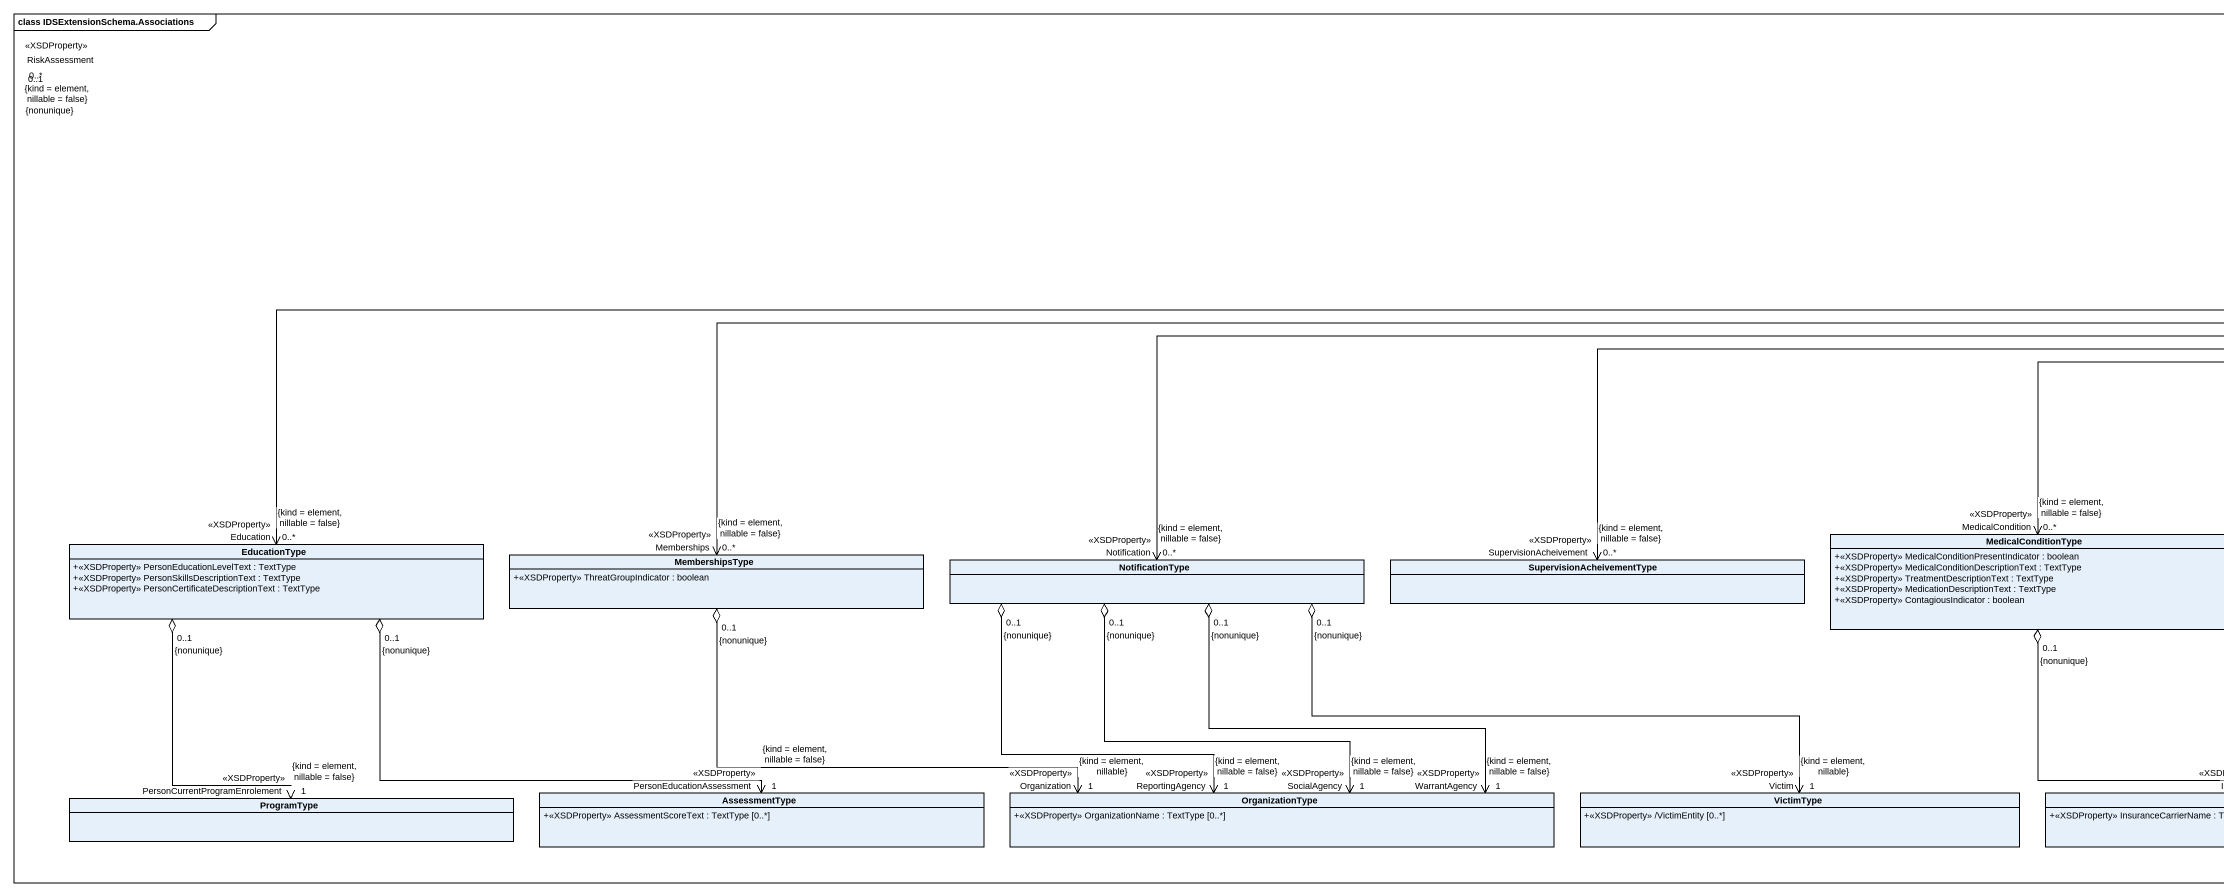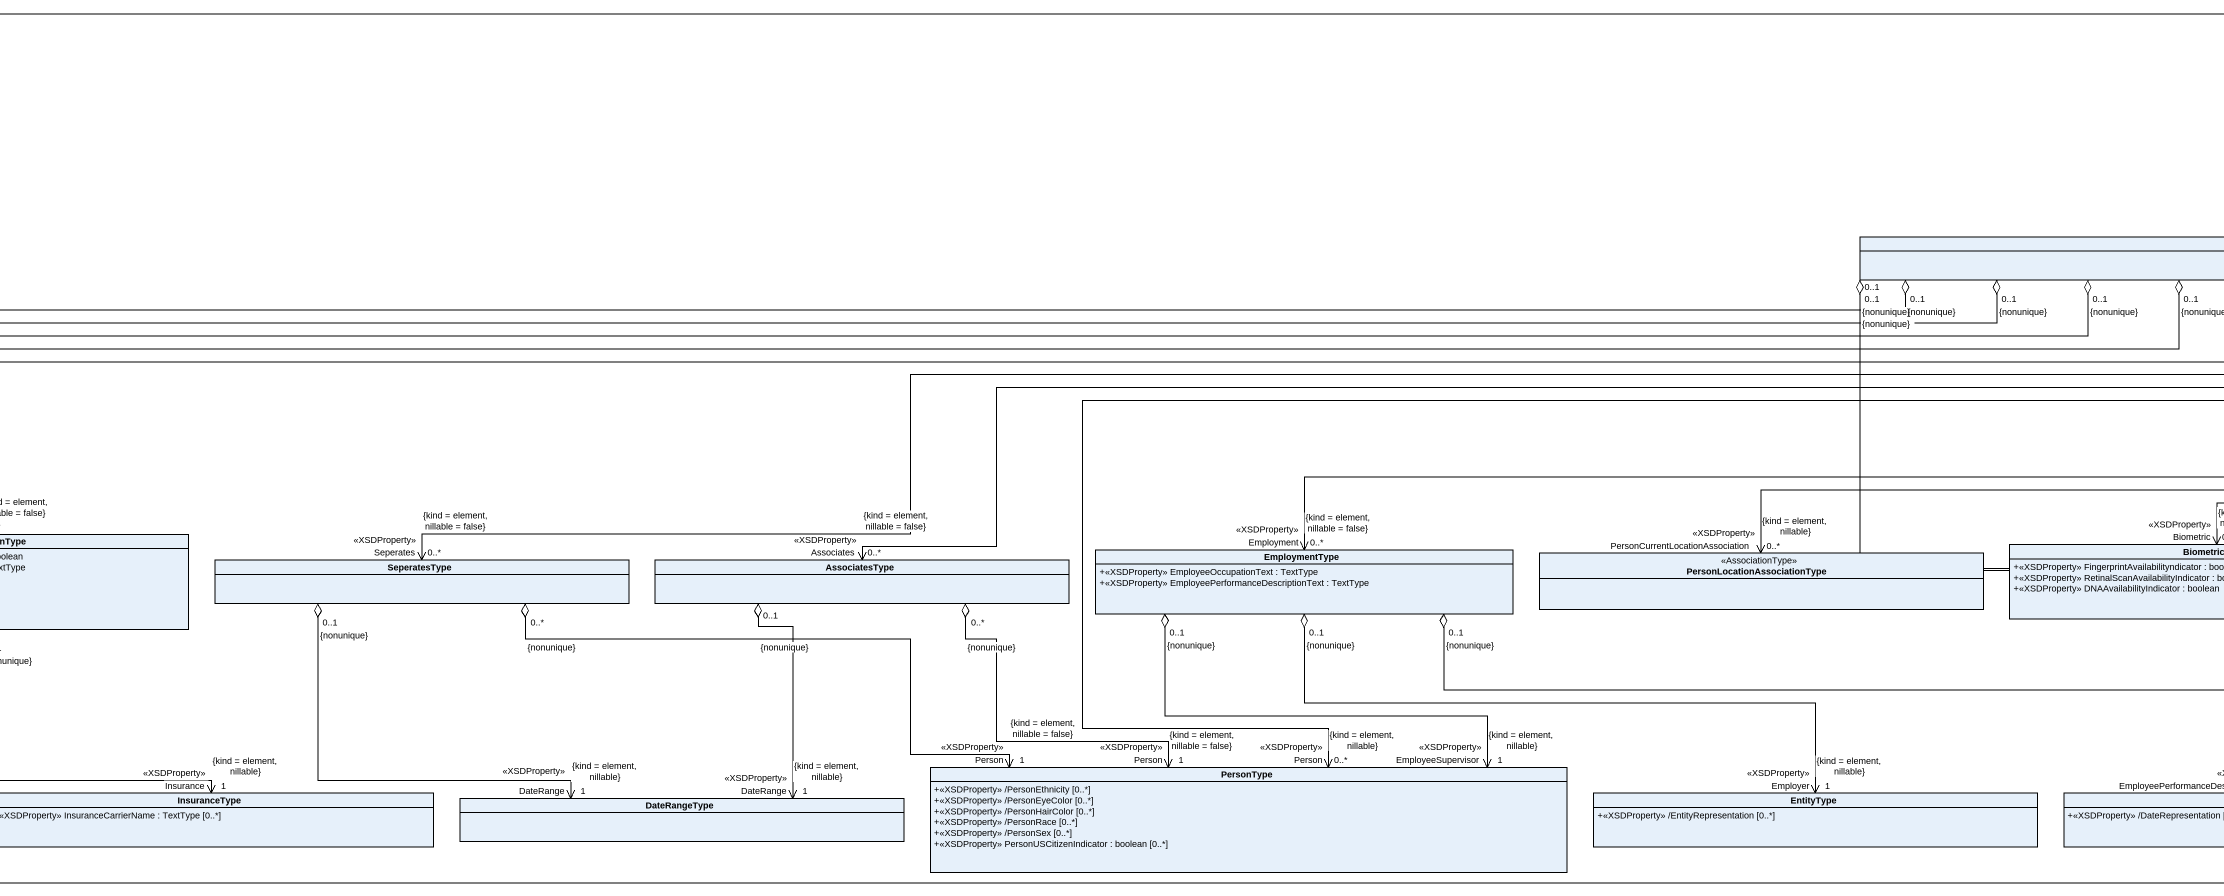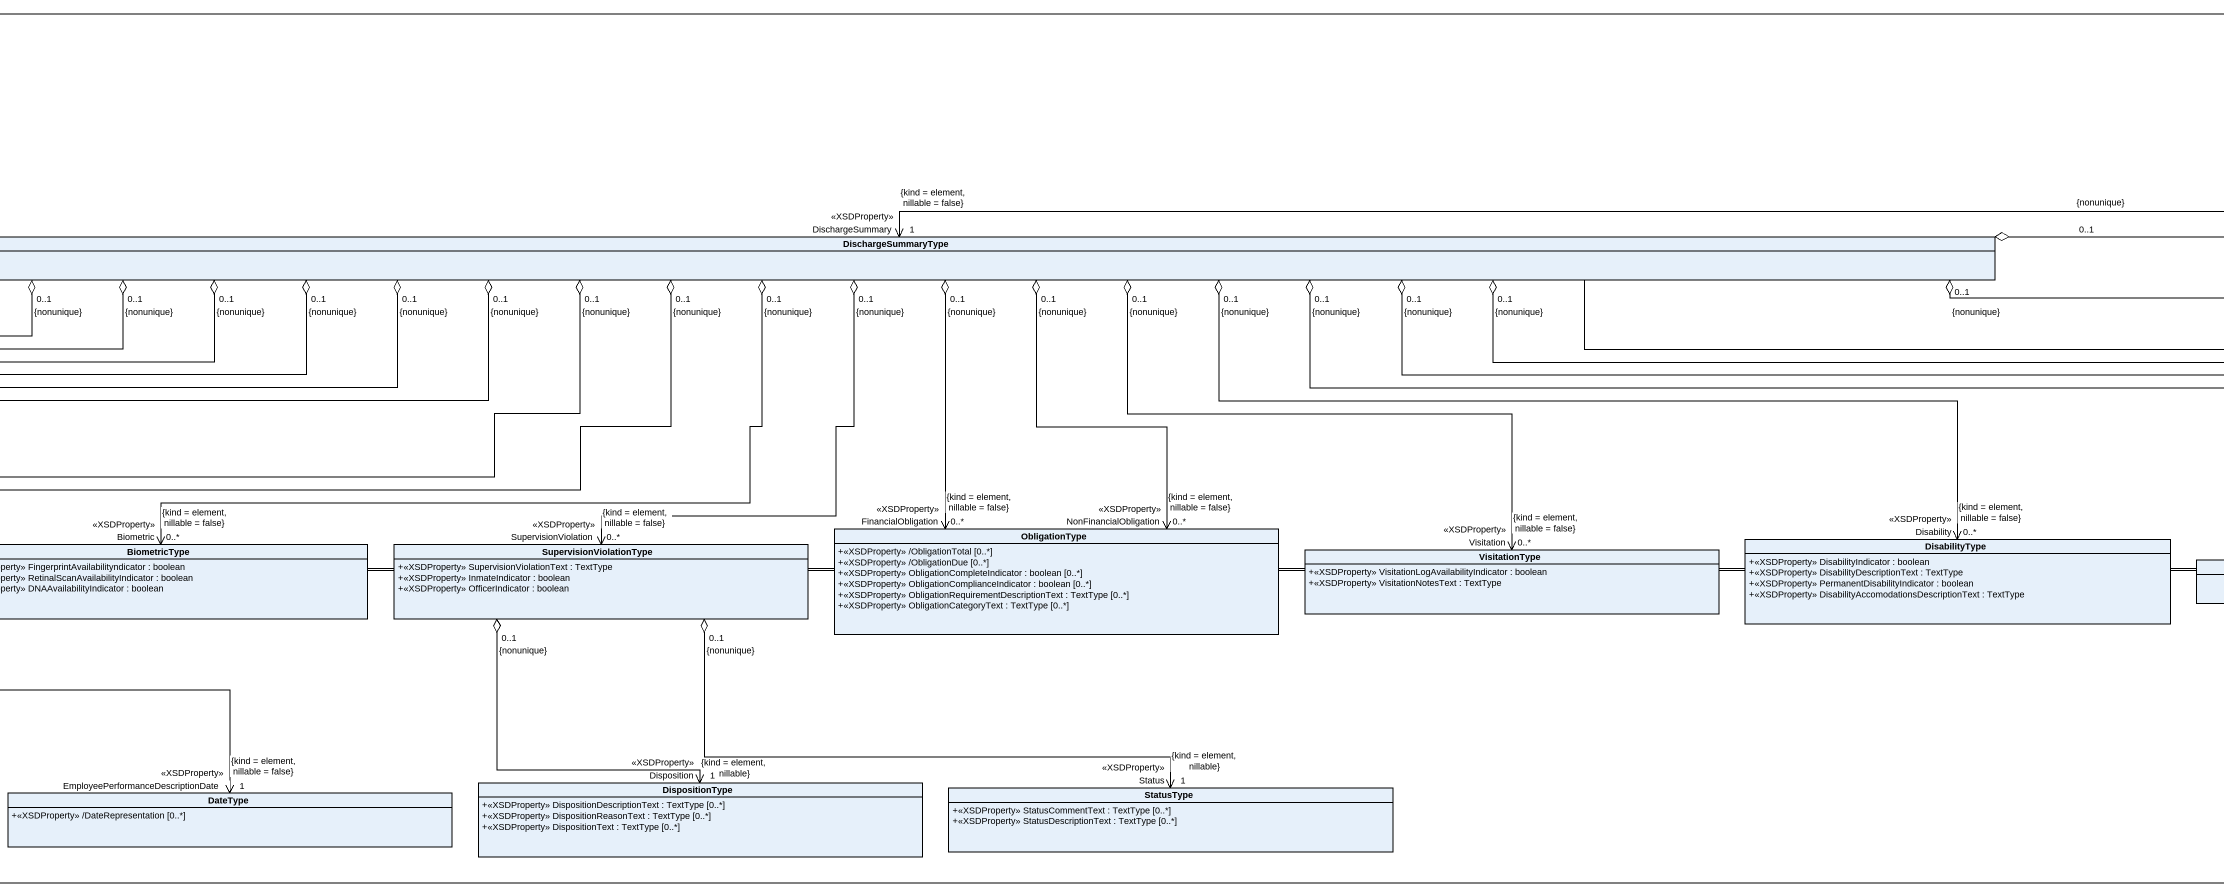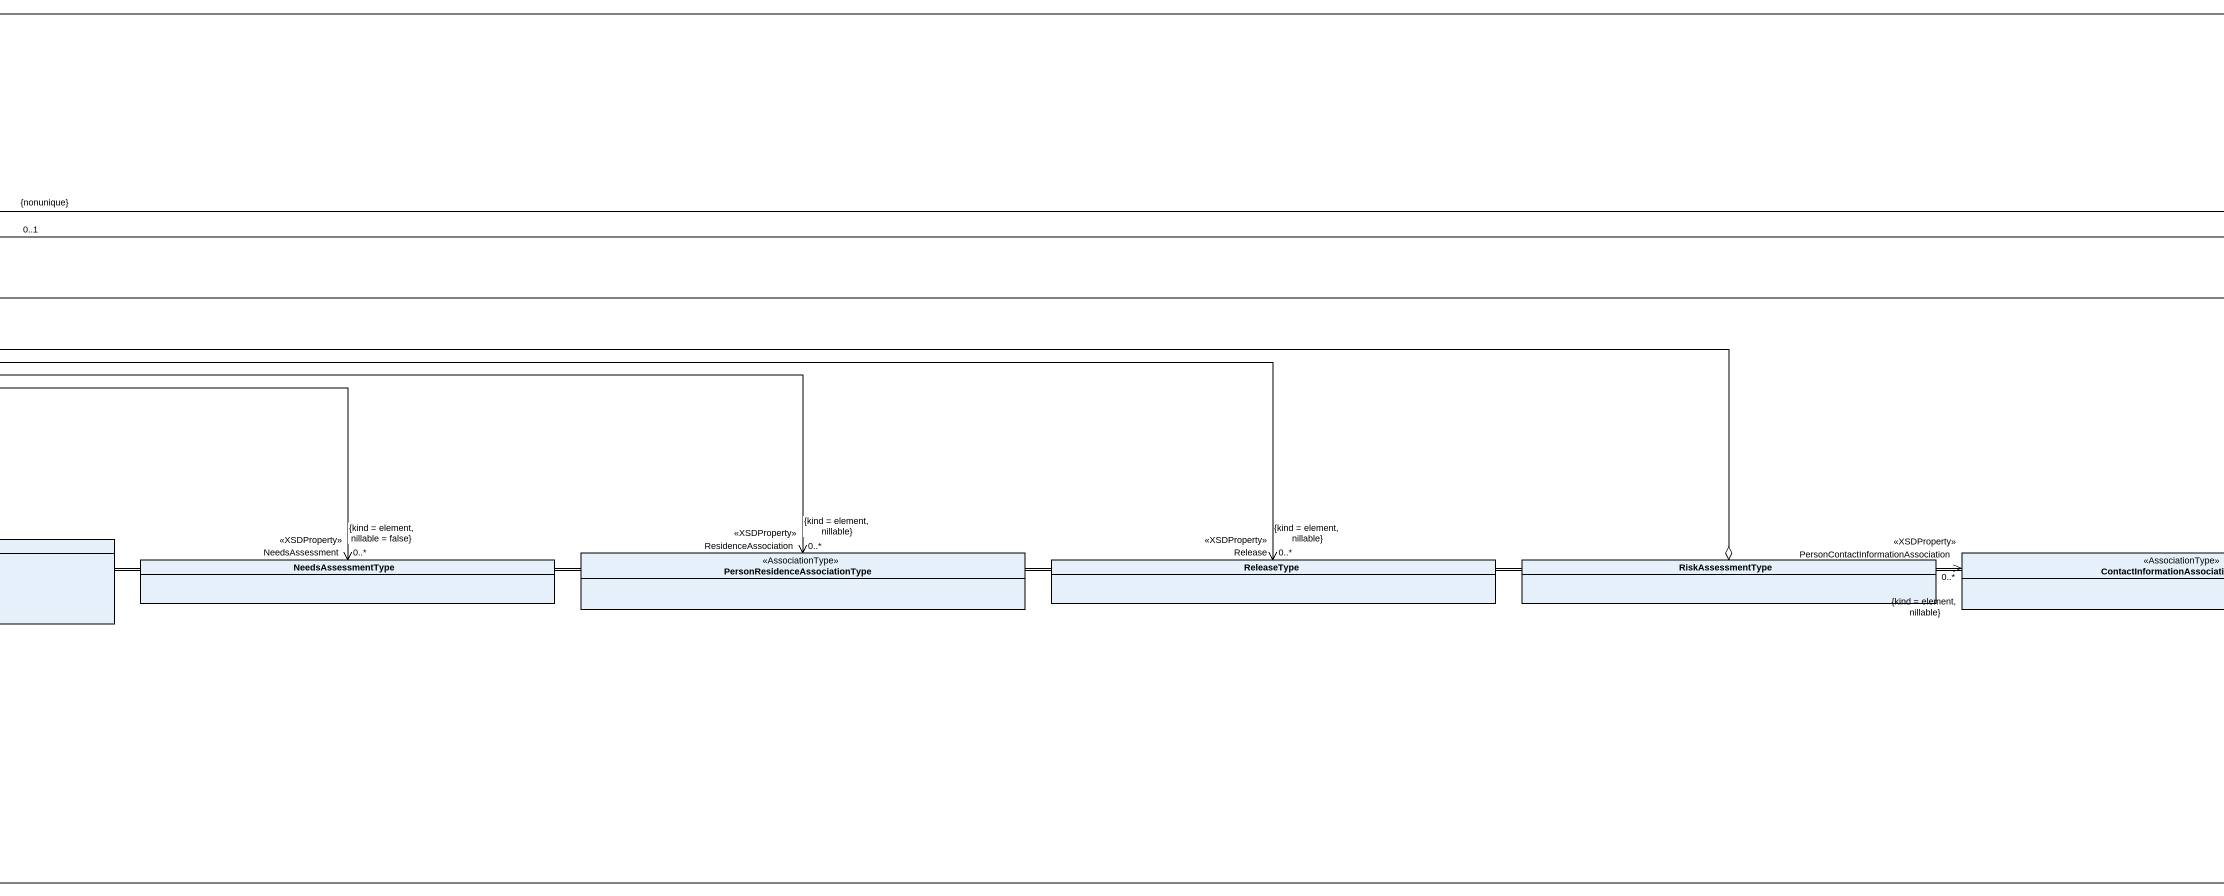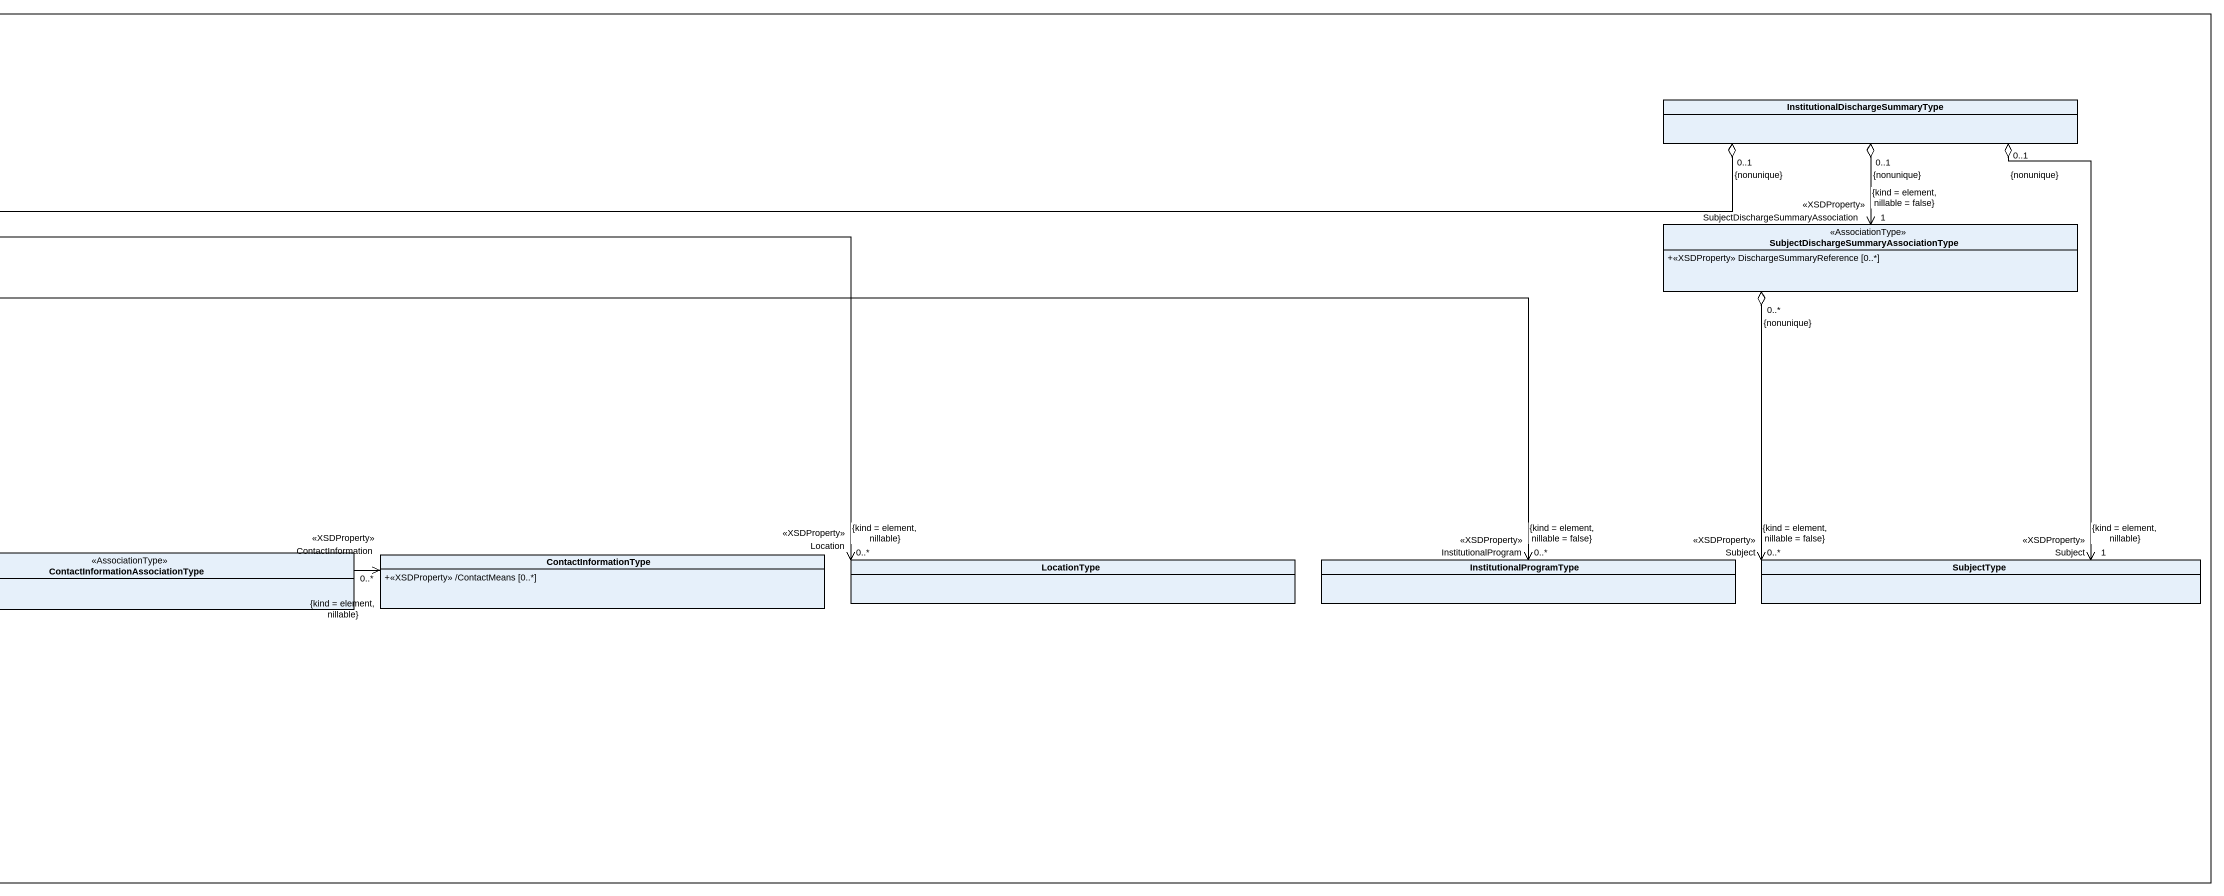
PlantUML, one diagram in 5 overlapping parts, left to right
@startuml
mainframe class IDSExtensionSchema.Associations
hide circle
hide empty members
skinparam classAttributeIconSize 0
class "InstitutionalDischargeSummaryType" as InstitutionalDischargeSummar
class "SubjectDischargeSummaryAssociationType" as SubjectDischargeSummaryAssoc <<AssociationType>> {
  +<<XSDProperty>> DischargeSummaryReference [0..*]
}
class DischargeSummaryType
class MedicalConditionType {
  +<<XSDProperty>> MedicalConditionPresentIndicator : boolean
  +<<XSDProperty>> MedicalConditionDescriptionText : TextType
  +<<XSDProperty>> TreatmentDescriptionText : TextType
  +<<XSDProperty>> MedicationDescriptionText : TextType
  +<<XSDProperty>> ContagiousIndicator : boolean
}
class ObligationType {
  +<<XSDProperty>> /ObligationTotal [0..*]
  +<<XSDProperty>> /ObligationDue [0..*]
  +<<XSDProperty>> ObligationCompleteIndicator : boolean [0..*]
  +<<XSDProperty>> ObligationComplianceIndicator : boolean [0..*]
  +<<XSDProperty>> ObligationRequirementDescriptionText : TextType [0..*]
  +<<XSDProperty>> ObligationCategoryText : TextType [0..*]
}
class EducationType {
  +<<XSDProperty>> PersonEducationLevelText : TextType
  +<<XSDProperty>> PersonSkillsDescriptionText : TextType
  +<<XSDProperty>> PersonCertificateDescriptionText : TextType
}
class MembershipsType {
  +<<XSDProperty>> ThreatGroupIndicator : boolean
}
class NotificationType
class SupervisionAcheivementType
class SeperatesType
class AssociatesType
class EmploymentType {
  +<<XSDProperty>> EmployeeOccupationText : TextType
  +<<XSDProperty>> EmployeePerformanceDescriptionText : TextType
}
class "PersonLocationAssociationType" as PersonLocationAssociationTyp <<AssociationType>>
class BiometricType {
  +<<XSDProperty>> FingerprintAvailabilityndicator : boolean
  +<<XSDProperty>> RetinalScanAvailabilityIndicator : boolean
  +<<XSDProperty>> DNAAvailabilityIndicator : boolean
}
class SupervisionViolationType {
  +<<XSDProperty>> SupervisionViolationText : TextType
  +<<XSDProperty>> InmateIndicator : boolean
  +<<XSDProperty>> OfficerIndicator : boolean
}
class VisitationType {
  +<<XSDProperty>> VisitationLogAvailabilityIndicator : boolean
  +<<XSDProperty>> VisitationNotesText : TextType
}
class DisabilityType {
  +<<XSDProperty>> DisabilityIndicator : boolean
  +<<XSDProperty>> DisabilityDescriptionText : TextType
  +<<XSDProperty>> PermanentDisabilityIndicator : boolean
  +<<XSDProperty>> DisabilityAccomodationsDescriptionText : TextType
}
class NeedsAssessmentType
class "PersonResidenceAssociationType" as PersonResidenceAssociationTy <<AssociationType>>
class ReleaseType
class RiskAssessmentType
class "ContactInformationAssociationType" as ContactInformationAssociatio <<AssociationType>>
class ContactInformationType {
  +<<XSDProperty>> /ContactMeans [0..*]
}
class LocationType
class InstitutionalProgramType
class SubjectType
class PersonType {
  +<<XSDProperty>> /PersonEthnicity [0..*]
  +<<XSDProperty>> /PersonEyeColor [0..*]
  +<<XSDProperty>> /PersonHairColor [0..*]
  +<<XSDProperty>> /PersonRace [0..*]
  +<<XSDProperty>> /PersonSex [0..*]
  +<<XSDProperty>> PersonUSCitizenIndicator : boolean [0..*]
}
class ProgramType
class AssessmentType {
  +<<XSDProperty>> AssessmentScoreText : TextType [0..*]
}
class OrganizationType {
  +<<XSDProperty>> OrganizationName : TextType [0..*]
}
class VictimType {
  +<<XSDProperty>> /VictimEntity [0..*]
}
class InsuranceType {
  +<<XSDProperty>> InsuranceCarrierName : TextType [0..*]
}
class DateRangeType
class EntityType {
  +<<XSDProperty>> /EntityRepresentation [0..*]
}
class DateType {
  +<<XSDProperty>> /DateRepresentation [0..*]
}
class DispositionType {
  +<<XSDProperty>> DispositionDescriptionText : TextType [0..*]
  +<<XSDProperty>> DispositionReasonText : TextType [0..*]
  +<<XSDProperty>> DispositionText : TextType [0..*]
}
class StatusType {
  +<<XSDProperty>> StatusCommentText : TextType [0..*]
  +<<XSDProperty>> StatusDescriptionText : TextType [0..*]
}
InstitutionalDischargeSummar "0..1\n{nonunique}" o--> "SubjectDischargeSummaryAssociation\n<<XSDProperty>>\n1\n{kind = element, nillable = false}" SubjectDischargeSummaryAssoc
InstitutionalDischargeSummar "0..1\n{nonunique}" o-left-> "DischargeSummary\n<<XSDProperty>>\n1\n{kind = element, nillable = false}" DischargeSummaryType
InstitutionalDischargeSummar "0..1\n{nonunique}" o--> "Subject\n<<XSDProperty>>\n1\n{kind = element, nillable}" SubjectType
SubjectDischargeSummaryAssoc "0..*\n{nonunique}" o--> "Subject\n<<XSDProperty>>\n0..*\n{kind = element, nillable = false}" SubjectType
DischargeSummaryType "0..1\n{nonunique}" o-left-> "MedicalCondition\n<<XSDProperty>>\n0..*\n{kind = element, nillable = false}" MedicalConditionType
DischargeSummaryType "0..1\n{nonunique}" o--> "FinancialObligation\n<<XSDProperty>>\n0..*\n{kind = element, nillable = false}" ObligationType
DischargeSummaryType "0..1\n{nonunique}" o--> "NonFinancialObligation\n<<XSDProperty>>\n0..*\n{kind = element, nillable = false}" ObligationType
DischargeSummaryType "0..1\n{nonunique}" o-left-> "Education\n<<XSDProperty>>\n0..*\n{kind = element, nillable = false}" EducationType
DischargeSummaryType "0..1\n{nonunique}" o-left-> "Memberships\n<<XSDProperty>>\n0..*\n{kind = element, nillable = false}" MembershipsType
DischargeSummaryType "0..1\n{nonunique}" o-left-> "Notification\n<<XSDProperty>>\n0..*\n{kind = element, nillable = false}" NotificationType
DischargeSummaryType "0..1\n{nonunique}" o-left-> "SupervisionAcheivement\n<<XSDProperty>>\n0..*\n{kind = element, nillable = false}" SupervisionAcheivementType
DischargeSummaryType "0..1\n{nonunique}" o-left-> "Seperates\n<<XSDProperty>>\n0..*\n{kind = element, nillable = false}" SeperatesType
DischargeSummaryType "0..1\n{nonunique}" o-left-> "Associates\n<<XSDProperty>>\n0..*\n{kind = element, nillable = false}" AssociatesType
DischargeSummaryType "0..1\n{nonunique}" o-left-> "Employment\n<<XSDProperty>>\n0..*\n{kind = element, nillable = false}" EmploymentType
DischargeSummaryType "0..1\n{nonunique}" o-left-> "PersonCurrentLocationAssociation\n<<XSDProperty>>\n0..*\n{kind = element, nillable}" PersonLocationAssociationTyp
DischargeSummaryType "0..1\n{nonunique}" o-left-> "Biometric\n<<XSDProperty>>\n0..*\n{kind = element, nillable = false}" BiometricType
DischargeSummaryType "0..1\n{nonunique}" o--> "SupervisionViolation\n<<XSDProperty>>\n0..*\n{kind = element, nillable = false}" SupervisionViolationType
DischargeSummaryType "0..1\n{nonunique}" o-right-> "Visitation\n<<XSDProperty>>\n0..*\n{kind = element, nillable = false}" VisitationType
DischargeSummaryType "0..1\n{nonunique}" o-right-> "Disability\n<<XSDProperty>>\n0..*\n{kind = element, nillable = false}" DisabilityType
DischargeSummaryType "0..1\n{nonunique}" o-right-> "NeedsAssessment\n<<XSDProperty>>\n0..*\n{kind = element, nillable = false}" NeedsAssessmentType
DischargeSummaryType "0..1\n{nonunique}" o-right-> "ResidenceAssociation\n<<XSDProperty>>\n0..*\n{kind = element, nillable}" PersonResidenceAssociationTy
DischargeSummaryType "0..1\n{nonunique}" o-right-> "Release\n<<XSDProperty>>\n0..*\n{kind = element, nillable}" ReleaseType
DischargeSummaryType "RiskAssessment\n<<XSDProperty>>\n0..*\n{kind = element, nillable = false}\n0..1\n{nonunique}" -right-o RiskAssessmentType
DischargeSummaryType "0..1\n{nonunique}" o-right-> "PersonContactInformationAssociation\n<<XSDProperty>>\n0..*\n{kind = element, nillable}" ContactInformationAssociatio
DischargeSummaryType "0..1\n{nonunique}" o-right-> "ContactInformation\n<<XSDProperty>>\n0..*\n{kind = element, nillable}" ContactInformationType
DischargeSummaryType "0..1\n{nonunique}" o-right-> "Location\n<<XSDProperty>>\n0..*\n{kind = element, nillable}" LocationType
DischargeSummaryType "0..1\n{nonunique}" o-right-> "InstitutionalProgram\n<<XSDProperty>>\n0..*\n{kind = element, nillable = false}" InstitutionalProgramType
DischargeSummaryType "0..1\n{nonunique}" o-left-> "Person\n<<XSDProperty>>\n0..*\n{kind = element, nillable}" PersonType
MedicalConditionType "0..1\n{nonunique}" o--> "Insurance\n<<XSDProperty>>\n1\n{kind = element, nillable}" InsuranceType
EducationType "0..1\n{nonunique}" o--> "PersonCurrentProgramEnrolement\n<<XSDProperty>>\n1\n{kind = element, nillable = false}" ProgramType
EducationType "0..1\n{nonunique}" o-right-> "PersonEducationAssessment\n<<XSDProperty>>\n1\n{kind = element, nillable = false}" AssessmentType
MembershipsType "0..1\n{nonunique}" o-right-> "Organization\n<<XSDProperty>>\n1\n{kind = element, nillable}" OrganizationType
NotificationType "0..1\n{nonunique}" o--> "ReportingAgency\n<<XSDProperty>>\n1\n{kind = element, nillable = false}" OrganizationType
NotificationType "0..1\n{nonunique}" o--> "SocialAgency\n<<XSDProperty>>\n1\n{kind = element, nillable = false}" OrganizationType
NotificationType "0..1\n{nonunique}" o--> "WarrantAgency\n<<XSDProperty>>\n1\n{kind = element, nillable = false}" OrganizationType
NotificationType "0..1\n{nonunique}" o-right-> "Victim\n<<XSDProperty>>\n1\n{kind = element, nillable}" VictimType
SeperatesType "0..*\n{nonunique}" o-right-> "Person\n<<XSDProperty>>\n1\n{kind = element, nillable = false}" PersonType
SeperatesType "0..1\n{nonunique}" o--> "DateRange\n<<XSDProperty>>\n1\n{kind = element, nillable}" DateRangeType
AssociatesType "0..*\n{nonunique}" o--> "Person\n<<XSDProperty>>\n1\n{kind = element, nillable = false}" PersonType
AssociatesType "0..1\n{nonunique}" o--> "DateRange\n<<XSDProperty>>\n1\n{kind = element, nillable}" DateRangeType
EmploymentType "0..1\n{nonunique}" o--> "EmployeeSupervisor\n<<XSDProperty>>\n1\n{kind = element, nillable}" PersonType
EmploymentType "0..1\n{nonunique}" o-right-> "Employer\n<<XSDProperty>>\n1\n{kind = element, nillable}" EntityType
EmploymentType "0..1\n{nonunique}" o-right-> "EmployeePerformanceDescriptionDate\n<<XSDProperty>>\n1\n{kind = element, nillable = false}" DateType
SupervisionViolationType "0..1\n{nonunique}" o--> "Disposition\n<<XSDProperty>>\n1\n{kind = element, nillable}" DispositionType
SupervisionViolationType "0..1\n{nonunique}" o-right-> "Status\n<<XSDProperty>>\n1\n{kind = element, nillable}" StatusType
@enduml
